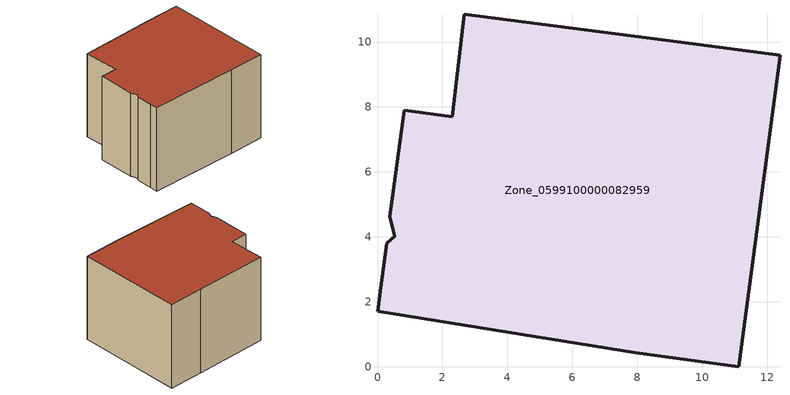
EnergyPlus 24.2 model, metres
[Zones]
Zone_0599100000082959
 floor ground (C_G): 0.28,3.8 0.53,4.01 0.39,4.62 0.82,7.89 2.31,7.69 2.67,10.85 9.23,10.01 12.4,9.59 11.12,0 7.96,0.43 0,1.7 0.1,2.44 z0
 wall outside (C_F): 0.39,4.62 0.53,4.01 0.28,3.8 0.1,2.44 0,1.7 7.96,0.43 11.12,0 12.4,9.59 9.23,10.01 2.67,10.85 2.31,7.69 0.82,7.89 0.39,4.62 z0:7.93
 roof outside (C_R): 0.53,4.01 0.28,3.8 0.1,2.44 0,1.7 7.96,0.43 11.12,0 12.4,9.59 9.23,10.01 2.67,10.85 2.31,7.69 0.82,7.89 0.39,4.62 z7.93
[BUILDING]
Pand.0599100000082959: North Axis=0; Terrain=City; Loads Convergence Tolerance Value=0.04; Temperature Convergence Tolerance Value=0.4; Solar Distribution=FullExterior; Maximum Number of Warmup Days=25; Minimum Number of Warmup Days=1
[Site:Location]
Rotterdam.The.Hague.AP_ZH_NLD Design_Conditions: Latitude=51.96; Longitude=4.45; Time Zone=1; Elevation=-4.5
[SITE:GROUNDTEMPERATURE:BUILDINGSURFACE]
18, 18, 18, 18, 18, 18, 18, 18, 18, 18, 18, 18
[MATERIAL] Thermal Absorptance=0.9; Solar Absorptance=0.7; Visible Absorptance=0.7
Name | Roughness | Thickness | Conductivity | Density | Specific Heat
G.TI.1946-1964 | MediumSmooth | 0.15 | 1 | 540 | 1210
F.TI.1946-1964 | Rough | 0.3 | 0.857143 | 1920 | 840
R.TI.1946-1964 | MediumRough | 0.2 | 0.277778 | 1500 | 1000
[CONSTRUCTION]
C_G: G.TI.1946-1964
C_F: F.TI.1946-1964
C_R: R.TI.1946-1964
[ZONE]
Zone_0599100000082959: Type=1; Multiplier=1; Ceiling Height=Autocalculate; Volume=Autocalculate; Floor Area=autocalculate; Part of Total Floor Area=Yes
[ZONEINFILTRATION:DESIGNFLOWRATE]
Infil_Zone_0599100000082959: Zone or ZoneList or Space or SpaceList=Zone_0599100000082959; Schedule=AlwaysOn; Design Flow Rate Calculation Method=Flow/Area; Flow Rate per Floor Area=0.003; Constant Term Coefficient=1; Temperature Term Coefficient=0; Velocity Term Coefficient=0; Velocity Squared Term Coefficient=0
[HVACTEMPLATE:ZONE:IDEALLOADSAIRSYSTEM]
Zone_0599100000082959: Maximum Heating Supply Air Temperature=50; Minimum Cooling Supply Air Temperature=13; Maximum Heating Supply Air Humidity Ratio=0.0156; Minimum Cooling Supply Air Humidity Ratio=0.0077; Heating Limit=NoLimit; Cooling Limit=NoLimit; Dehumidification Control Type=ConstantSensibleHeatRatio; Cooling Sensible Heat Ratio=0.7; Dehumidification Setpoint=60; Humidification Control Type=None; Humidification Setpoint=30; Outdoor Air Method=None; Outdoor Air Flow Rate per Person=0.00944; Outdoor Air Flow Rate per Zone Floor Area=0; Outdoor Air Flow Rate per Zone=0; Demand Controlled Ventilation Type=None; Outdoor Air Economizer Type=NoEconomizer; Heat Recovery Type=None; Sensible Heat Recovery Effectiveness=0.7; Latent Heat Recovery Effectiveness=0.65
[ZONECONTROL:THERMOSTAT]
ThermostatControl_Zone_0599100000082959: Zone or ZoneList=Zone_0599100000082959; Control Type Schedule=DualSetpointControlType; Control 1=Thermostat_Zone_0599100000082959; Temperature Difference Between Cutout And Setpoint=0
[THERMOSTATSETPOINT:DUALSETPOINT]
Thermostat_Zone_0599100000082959: Heating Setpoint Temperature Schedule=HeatingSetpoint_Zone_0599100000082959; Cooling Setpoint Temperature Schedule=CoolingSetpoint_Zone_0599100000082959
[SCHEDULE:COMPACT]
HeatingSetpoint_Zone_0599100000082959: Through: 12/31, For: AllDays, Until: 24:00, 21
CoolingSetpoint_Zone_0599100000082959: Through: 12/31, For: AllDays, Until: 24:00, 24
DualSetpointControlType: Through: 12/31, For: AllDays, Until: 24:00, 4
AlwaysOn: Through: 12/31, For: AllDays, Until: 24:00, 1
